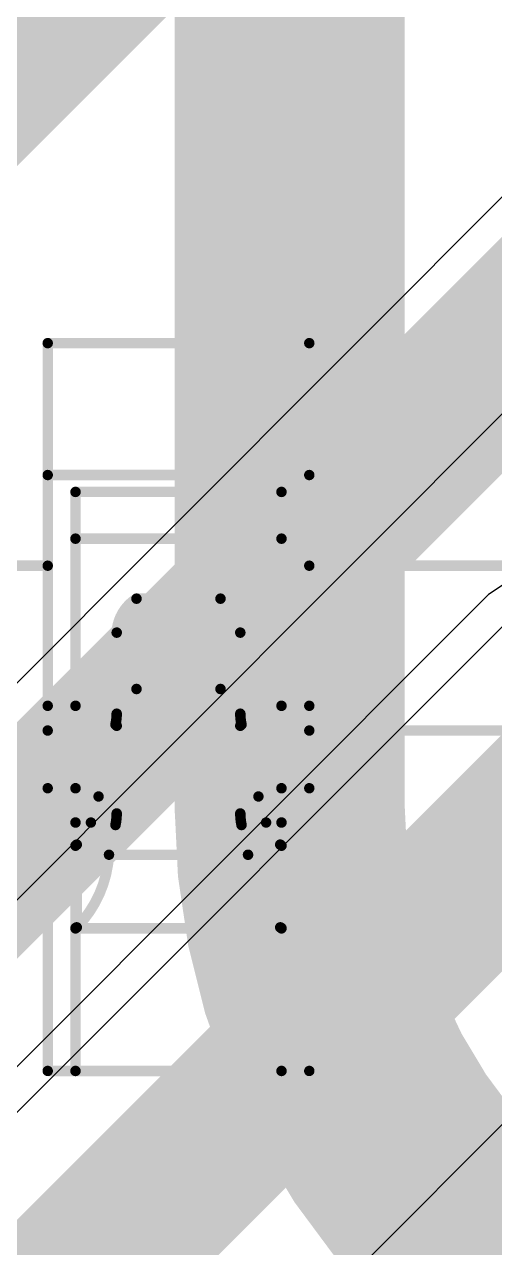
# Model space of a CAD drawing. Header units: inches. Extents: x -6 to 5433, y -4 to 5447.
# Drawn here: x 21.093 to 21.663, y 27.438 to 28.922 of the extents above; entities that cross this region are included whole.
import ezdxf

# ---------------------------------------------------------------- set-up
doc = ezdxf.new("R2010")
doc.units = ezdxf.units.IN
for name, color, linetype in [('Bottom Layer', 5, 'Continuous'), ('Ground', 16, 'Continuous'), ('Mechanical 4', 56, 'Continuous'), ('Top Layer', 1, 'Continuous'), ('Top Solder', 216, 'Continuous')]:
    doc.layers.add(name, color=color, linetype=linetype)

# ---------------------------------------------------------------- blocks, each defined once
blk = doc.blocks.new('TL3340AF160QG_33')
at = {"layer": 'Top Solder'}
blk.add_line((0.7722, 1.9528), (-5441.5052, 5436.5959), dxfattribs=at)
blk = doc.blocks.new('WQFN_30_EP_2_5_4_5__43')
at = {"layer": 'Top Solder'}
blk.add_line((-0.9382, -2.4882), (-5421.1797, -5430.6074), dxfattribs=at)

msp = doc.modelspace()

# ---------------------------------------------------------------- linework, layer by layer
at = {"layer": 'Bottom Layer'}
for points in [[(21.4148, 27.9725, 0.2794, 0.2794, 0), (21.4148, 29.6549, 0.2794, 0.2794, 0)], [(22.8626, 27.9725, 0.2794, 0.2794, -1), (21.4148, 27.9725, 0.2794, 0.2794, 0)]]:
    msp.add_lwpolyline(points, format="xyseb", dxfattribs=at)
msp.add_lwpolyline([(21.3449, 27.9725, 0.1397, 0.1397, 1), (21.4846, 27.9725, 0.1397, 0.1397, 1)], format="xyseb", close=True, dxfattribs=at)
msp.add_lwpolyline([(21.3449, 27.9725, 0.1397, 0.1397, 1), (21.4846, 27.9725, 0.1397, 0.1397, 1)], format="xyseb", close=True, dxfattribs=at)
at = {"layer": 'Ground'}
msp.add_line((19.7937, 26.3117), (21.8689, 28.3869), dxfattribs=at)
for points in [[(18.4856, 26.2949, 0.2032, 0.2032, 0), (21.5131, 29.3224, 0.2032, 0.2032, 0)], [(19.5606, 26.4082, 0.2032, 0.2032, 0), (21.7723, 28.6199, 0.2032, 0.2032, 0)]]:
    msp.add_lwpolyline(points, format="xyseb", dxfattribs=at)
at = {"layer": 'Mechanical 4'}
for points in [[(21.1212, 28.5349, 0.0127, 0.0127, 0), (21.4387, 28.5349, 0.0127, 0.0127, 0)], [(21.1212, 28.0649, 0.0127, 0.0127, 0), (21.1212, 28.5349, 0.0127, 0.0127, 0)], [(21.4387, 28.0649, 0.0127, 0.0127, 0), (21.4387, 28.5349, 0.0127, 0.0127, 0)], [(21.1212, 28.3749, 0.0127, 0.0127, 0), (21.4387, 28.3749, 0.0127, 0.0127, 0)], [(21.1549, 28.3544, 0.0127, 0.0127, 0), (21.4049, 28.3544, 0.0127, 0.0127, 0)], [(21.1549, 27.6519, 0.0127, 0.0127, 0), (21.1549, 28.3544, 0.0127, 0.0127, 0)], [(21.4049, 27.6519, 0.0127, 0.0127, 0), (21.4049, 28.3544, 0.0127, 0.0127, 0)], [(21.1549, 28.2977, 0.0127, 0.0127, 0), (21.4049, 28.2977, 0.0127, 0.0127, 0)], [(20.8037, 28.2649, 0.0127, 0.0127, 0), (21.1212, 28.2649, 0.0127, 0.0127, 0)], [(21.4387, 28.2649, 0.0127, 0.0127, 0), (21.7562, 28.2649, 0.0127, 0.0127, 0)], [(21.2049, 28.1837, 0.0127, 0.0127, -0.247377), (21.2289, 28.2249, 0.0127, 0.0127, 0)], [(21.2289, 28.2249, 0.0127, 0.0127, 0), (21.3309, 28.2249, 0.0127, 0.0127, 0)], [(21.2289, 28.1153, 0.0127, 0.0127, 0), (21.2289, 28.2249, 0.0127, 0.0127, 0)], [(21.3309, 28.1153, 0.0127, 0.0127, 0), (21.3309, 28.2249, 0.0127, 0.0127, 0)], [(21.3309, 28.2249, 0.0127, 0.0127, -0.247377), (21.3549, 28.1837, 0.0127, 0.0127, 0)], [(21.2049, 27.9643, 0.0127, 0.0127, 0), (21.2049, 28.1837, 0.0127, 0.0127, 0)], [(21.3549, 27.9643, 0.0127, 0.0127, 0), (21.3549, 28.1837, 0.0127, 0.0127, 0)], [(21.2049, 28.0707, 0.0127, 0.0127, -0.23748), (21.2289, 28.1153, 0.0127, 0.0127, 0)], [(21.2289, 28.1153, 0.0127, 0.0127, 0), (21.3309, 28.1153, 0.0127, 0.0127, 0)], [(21.3309, 28.1153, 0.0127, 0.0127, -0.23748), (21.3549, 28.0707, 0.0127, 0.0127, 0)], [(21.1212, 28.0949, 0.0127, 0.0127, 0), (21.1549, 28.0949, 0.0127, 0.0127, 0)], [(21.2049, 28.0853, 0.0127, 0.0127, -0.057864), (21.2034, 28.0722, 0.0127, 0.0127, 0)], [(21.3564, 28.0722, 0.0127, 0.0127, -0.057864), (21.3549, 28.0853, 0.0127, 0.0127, 0)], [(21.4049, 28.0949, 0.0127, 0.0127, 0), (21.4387, 28.0949, 0.0127, 0.0127, 0)], [(21.1829, 27.9849, 0.0127, 0.0127, 0), (21.2034, 28.0722, 0.0127, 0.0127, 0)], [(21.2034, 27.9503, 0.0127, 0.0127, 0), (21.2034, 28.0722, 0.0127, 0.0127, 0)], [(21.3564, 28.0722, 0.0127, 0.0127, 0), (21.3769, 27.9849, 0.0127, 0.0127, 0)], [(21.3564, 27.9503, 0.0127, 0.0127, 0), (21.3564, 28.0722, 0.0127, 0.0127, 0)], [(20.8037, 28.0649, 0.0127, 0.0127, 0), (21.1212, 28.0649, 0.0127, 0.0127, 0)], [(21.1212, 27.6519, 0.0127, 0.0127, 0), (21.1212, 28.0649, 0.0127, 0.0127, 0)], [(21.4387, 28.0649, 0.0127, 0.0127, 0), (21.7562, 28.0649, 0.0127, 0.0127, 0)], [(21.4387, 27.6519, 0.0127, 0.0127, 0), (21.4387, 28.0649, 0.0127, 0.0127, 0)], [(21.1212, 27.9949, 0.0127, 0.0127, 0), (21.1549, 27.9949, 0.0127, 0.0127, 0)], [(21.4049, 27.9949, 0.0127, 0.0127, 0), (21.4387, 27.9949, 0.0127, 0.0127, 0)], [(21.1829, 27.9849, 0.0127, 0.0127, -0.162591), (21.1564, 27.9265, 0.0127, 0.0127, 0)], [(21.4034, 27.9265, 0.0127, 0.0127, -0.162591), (21.3769, 27.9849, 0.0127, 0.0127, 0)], [(21.1549, 27.9533, 0.0127, 0.0127, 0), (21.1736, 27.9533, 0.0127, 0.0127, 0)], [(21.1955, 27.9142, 0.0127, 0.0127, 0), (21.2034, 27.9503, 0.0127, 0.0127, 0)], [(21.2049, 27.9643, 0.0127, 0.0127, -0.053658), (21.2034, 27.9503, 0.0127, 0.0127, 0)], [(21.3564, 27.9503, 0.0127, 0.0127, -0.053658), (21.3549, 27.9643, 0.0127, 0.0127, 0)], [(21.3564, 27.9503, 0.0127, 0.0127, 0), (21.3643, 27.9142, 0.0127, 0.0127, 0)], [(21.3862, 27.9533, 0.0127, 0.0127, 0), (21.4049, 27.9533, 0.0127, 0.0127, 0)], [(21.155, 27.9254, 0.0127, 0.0127, -0.035041), (21.1551, 27.9255, 0.0127, 0.0127, 0)], [(21.1549, 27.9253, 0.0127, 0.0127, -0.028404), (21.155, 27.9254, 0.0127, 0.0127, 0)], [(21.1549, 27.9252, 0.0127, 0.0127, -0.011022), (21.1549, 27.9253, 0.0127, 0.0127, 0)], [(21.1551, 27.9255, 0.0127, 0.0127, -0.032319), (21.1552, 27.9256, 0.0127, 0.0127, 0)], [(21.1552, 27.9256, 0.0127, 0.0127, -0.024462), (21.1553, 27.9257, 0.0127, 0.0127, 0)], [(21.1553, 27.9257, 0.0127, 0.0127, -0.013729), (21.1555, 27.9258, 0.0127, 0.0127, 0)], [(21.1555, 27.9258, 0.0127, 0.0127, -0.00812), (21.1557, 27.926, 0.0127, 0.0127, 0)], [(21.1557, 27.926, 0.0127, 0.0127, -0.004821), (21.1559, 27.9261, 0.0127, 0.0127, 0)], [(21.1559, 27.9261, 0.0127, 0.0127, 0), (21.1564, 27.9265, 0.0127, 0.0127, 0)], [(21.1564, 27.8261, 0.0127, 0.0127, 0), (21.1564, 27.9265, 0.0127, 0.0127, 0)], [(21.4034, 27.9265, 0.0127, 0.0127, 0), (21.4037, 27.9263, 0.0127, 0.0127, 0)], [(21.4034, 27.8261, 0.0127, 0.0127, 0), (21.4034, 27.9265, 0.0127, 0.0127, 0)], [(21.4037, 27.9263, 0.0127, 0.0127, 0), (21.4039, 27.9261, 0.0127, 0.0127, 0)], [(21.4039, 27.9261, 0.0127, 0.0127, -0.006055), (21.4041, 27.926, 0.0127, 0.0127, 0)], [(21.4042, 27.926, 0.0127, 0.0127, -0.010737), (21.4044, 27.9258, 0.0127, 0.0127, 0)], [(21.4044, 27.9258, 0.0127, 0.0127, -0.018562), (21.4045, 27.9257, 0.0127, 0.0127, 0)], [(21.4045, 27.9257, 0.0127, 0.0127, -0.023386), (21.4046, 27.9256, 0.0127, 0.0127, 0)], [(21.4046, 27.9256, 0.0127, 0.0127, -0.054321), (21.4048, 27.9254, 0.0127, 0.0127, 0)], [(21.4048, 27.9254, 0.0127, 0.0127, -0.028597), (21.4049, 27.9252, 0.0127, 0.0127, 0)], [(21.1955, 27.9142, 0.0127, 0.0127, -0.179894), (21.1564, 27.8261, 0.0127, 0.0127, 0)], [(21.1955, 27.9142, 0.0127, 0.0127, 0), (21.3643, 27.9142, 0.0127, 0.0127, 0)], [(21.4034, 27.8261, 0.0127, 0.0127, -0.179894), (21.3643, 27.9142, 0.0127, 0.0127, 0)], [(21.155, 27.8253, 0.0127, 0.0127, -0.037446), (21.1551, 27.8253, 0.0127, 0.0127, 0)], [(21.1549, 27.8252, 0.0127, 0.0127, -0.032689), (21.155, 27.8253, 0.0127, 0.0127, 0)], [(21.1549, 27.8251, 0.0127, 0.0127, -0.013234), (21.1549, 27.8252, 0.0127, 0.0127, 0)], [(21.1549, 27.8249, 0.0127, 0.0127, 0), (21.4049, 27.8249, 0.0127, 0.0127, 0)], [(21.1551, 27.8253, 0.0127, 0.0127, -0.031881), (21.1552, 27.8254, 0.0127, 0.0127, 0)], [(21.1551, 27.8254, 0.0127, 0.0127, -0.02262), (21.1553, 27.8255, 0.0127, 0.0127, 0)], [(21.1553, 27.8255, 0.0127, 0.0127, -0.012209), (21.1555, 27.8256, 0.0127, 0.0127, 0)], [(21.1555, 27.8256, 0.0127, 0.0127, -0.00707), (21.1557, 27.8257, 0.0127, 0.0127, 0)], [(21.1557, 27.8257, 0.0127, 0.0127, 0), (21.1559, 27.8258, 0.0127, 0.0127, 0)], [(21.1559, 27.8258, 0.0127, 0.0127, 0), (21.1564, 27.8261, 0.0127, 0.0127, 0)], [(21.4034, 27.8261, 0.0127, 0.0127, 0), (21.4037, 27.826, 0.0127, 0.0127, 0)], [(21.4037, 27.826, 0.0127, 0.0127, 0), (21.4039, 27.8258, 0.0127, 0.0127, 0)], [(21.4039, 27.8258, 0.0127, 0.0127, -0.005205), (21.4042, 27.8257, 0.0127, 0.0127, 0)], [(21.4041, 27.8257, 0.0127, 0.0127, -0.009376), (21.4044, 27.8256, 0.0127, 0.0127, 0)], [(21.4044, 27.8256, 0.0127, 0.0127, -0.016687), (21.4045, 27.8255, 0.0127, 0.0127, 0)], [(21.4045, 27.8255, 0.0127, 0.0127, -0.021994), (21.4046, 27.8254, 0.0127, 0.0127, 0)], [(21.4046, 27.8254, 0.0127, 0.0127, -0.026751), (21.4047, 27.8254, 0.0127, 0.0127, 0)], [(21.4047, 27.8254, 0.0127, 0.0127, -0.028288), (21.4048, 27.8253, 0.0127, 0.0127, 0)], [(21.4048, 27.8253, 0.0127, 0.0127, -0.032605), (21.4049, 27.8251, 0.0127, 0.0127, 0)], [(21.1212, 27.6519, 0.0127, 0.0127, 0), (21.4387, 27.6519, 0.0127, 0.0127, 0)]]:
    msp.add_lwpolyline(points, format="xyseb", dxfattribs=at)
for points in [[(21.118, 28.5349, 0.00635, 0.00635, 1), (21.1243, 28.5349, 0.00635, 0.00635, 1)], [(21.118, 28.5349, 0.00635, 0.00635, 1), (21.1243, 28.5349, 0.00635, 0.00635, 1)], [(21.4355, 28.5349, 0.00635, 0.00635, 1), (21.4418, 28.5349, 0.00635, 0.00635, 1)], [(21.4355, 28.5349, 0.00635, 0.00635, 1), (21.4418, 28.5349, 0.00635, 0.00635, 1)], [(21.118, 28.3749, 0.00635, 0.00635, 1), (21.1243, 28.3749, 0.00635, 0.00635, 1)], [(21.4355, 28.3749, 0.00635, 0.00635, 1), (21.4418, 28.3749, 0.00635, 0.00635, 1)], [(21.1517, 28.3544, 0.00635, 0.00635, 1), (21.1581, 28.3544, 0.00635, 0.00635, 1)], [(21.1517, 28.3544, 0.00635, 0.00635, 1), (21.1581, 28.3544, 0.00635, 0.00635, 1)], [(21.4017, 28.3544, 0.00635, 0.00635, 1), (21.4081, 28.3544, 0.00635, 0.00635, 1)], [(21.4017, 28.3544, 0.00635, 0.00635, 1), (21.4081, 28.3544, 0.00635, 0.00635, 1)], [(21.1517, 28.2977, 0.00635, 0.00635, 1), (21.1581, 28.2977, 0.00635, 0.00635, 1)], [(21.4017, 28.2977, 0.00635, 0.00635, 1), (21.4081, 28.2977, 0.00635, 0.00635, 1)], [(21.118, 28.2649, 0.00635, 0.00635, 1), (21.1243, 28.2649, 0.00635, 0.00635, 1)], [(21.4355, 28.2649, 0.00635, 0.00635, 1), (21.4418, 28.2649, 0.00635, 0.00635, 1)], [(21.2257, 28.2249, 0.00635, 0.00635, 1), (21.2321, 28.2249, 0.00635, 0.00635, 1)], [(21.2257, 28.2249, 0.00635, 0.00635, 1), (21.2321, 28.2249, 0.00635, 0.00635, 1)], [(21.2257, 28.2249, 0.00635, 0.00635, 1), (21.2321, 28.2249, 0.00635, 0.00635, 1)], [(21.3277, 28.2249, 0.00635, 0.00635, 1), (21.3341, 28.2249, 0.00635, 0.00635, 1)], [(21.3277, 28.2249, 0.00635, 0.00635, 1), (21.3341, 28.2249, 0.00635, 0.00635, 1)], [(21.3277, 28.2249, 0.00635, 0.00635, 1), (21.3341, 28.2249, 0.00635, 0.00635, 1)], [(21.2017, 28.1837, 0.00635, 0.00635, 1), (21.2081, 28.1837, 0.00635, 0.00635, 1)], [(21.2017, 28.1837, 0.00635, 0.00635, 1), (21.2081, 28.1837, 0.00635, 0.00635, 1)], [(21.3517, 28.1837, 0.00635, 0.00635, 1), (21.3581, 28.1837, 0.00635, 0.00635, 1)], [(21.3517, 28.1837, 0.00635, 0.00635, 1), (21.3581, 28.1837, 0.00635, 0.00635, 1)], [(21.2257, 28.1153, 0.00635, 0.00635, 1), (21.2321, 28.1153, 0.00635, 0.00635, 1)], [(21.2257, 28.1153, 0.00635, 0.00635, 1), (21.2321, 28.1153, 0.00635, 0.00635, 1)], [(21.2257, 28.1153, 0.00635, 0.00635, 1), (21.2321, 28.1153, 0.00635, 0.00635, 1)], [(21.3277, 28.1153, 0.00635, 0.00635, 1), (21.3341, 28.1153, 0.00635, 0.00635, 1)], [(21.3277, 28.1153, 0.00635, 0.00635, 1), (21.3341, 28.1153, 0.00635, 0.00635, 1)], [(21.3277, 28.1153, 0.00635, 0.00635, 1), (21.3341, 28.1153, 0.00635, 0.00635, 1)], [(21.118, 28.0949, 0.00635, 0.00635, 1), (21.1243, 28.0949, 0.00635, 0.00635, 1)], [(21.1517, 28.0949, 0.00635, 0.00635, 1), (21.1581, 28.0949, 0.00635, 0.00635, 1)], [(21.2017, 28.0853, 0.00635, 0.00635, 1), (21.2081, 28.0853, 0.00635, 0.00635, 1)], [(21.3517, 28.0853, 0.00635, 0.00635, 1), (21.3581, 28.0853, 0.00635, 0.00635, 1)], [(21.4017, 28.0949, 0.00635, 0.00635, 1), (21.4081, 28.0949, 0.00635, 0.00635, 1)], [(21.4355, 28.0949, 0.00635, 0.00635, 1), (21.4418, 28.0949, 0.00635, 0.00635, 1)], [(21.2002, 28.0722, 0.00635, 0.00635, 1), (21.2066, 28.0722, 0.00635, 0.00635, 1)], [(21.2002, 28.0722, 0.00635, 0.00635, 1), (21.2066, 28.0722, 0.00635, 0.00635, 1)], [(21.2002, 28.0722, 0.00635, 0.00635, 1), (21.2066, 28.0722, 0.00635, 0.00635, 1)], [(21.2017, 28.0707, 0.00635, 0.00635, 1), (21.2081, 28.0707, 0.00635, 0.00635, 1)], [(21.3517, 28.0707, 0.00635, 0.00635, 1), (21.3581, 28.0707, 0.00635, 0.00635, 1)], [(21.3532, 28.0722, 0.00635, 0.00635, 1), (21.3596, 28.0722, 0.00635, 0.00635, 1)], [(21.3532, 28.0722, 0.00635, 0.00635, 1), (21.3596, 28.0722, 0.00635, 0.00635, 1)], [(21.3532, 28.0722, 0.00635, 0.00635, 1), (21.3596, 28.0722, 0.00635, 0.00635, 1)], [(21.118, 28.0649, 0.00635, 0.00635, 1), (21.1243, 28.0649, 0.00635, 0.00635, 1)], [(21.118, 28.0649, 0.00635, 0.00635, 1), (21.1243, 28.0649, 0.00635, 0.00635, 1)], [(21.118, 28.0649, 0.00635, 0.00635, 1), (21.1243, 28.0649, 0.00635, 0.00635, 1)], [(21.4355, 28.0649, 0.00635, 0.00635, 1), (21.4418, 28.0649, 0.00635, 0.00635, 1)], [(21.4355, 28.0649, 0.00635, 0.00635, 1), (21.4418, 28.0649, 0.00635, 0.00635, 1)], [(21.4355, 28.0649, 0.00635, 0.00635, 1), (21.4418, 28.0649, 0.00635, 0.00635, 1)], [(21.118, 27.9949, 0.00635, 0.00635, 1), (21.1243, 27.9949, 0.00635, 0.00635, 1)], [(21.1517, 27.9949, 0.00635, 0.00635, 1), (21.1581, 27.9949, 0.00635, 0.00635, 1)], [(21.4017, 27.9949, 0.00635, 0.00635, 1), (21.4081, 27.9949, 0.00635, 0.00635, 1)], [(21.4355, 27.9949, 0.00635, 0.00635, 1), (21.4418, 27.9949, 0.00635, 0.00635, 1)], [(21.1797, 27.9849, 0.00635, 0.00635, 1), (21.186, 27.9849, 0.00635, 0.00635, 1)], [(21.1797, 27.9849, 0.00635, 0.00635, 1), (21.186, 27.9849, 0.00635, 0.00635, 1)], [(21.3738, 27.9849, 0.00635, 0.00635, 1), (21.3801, 27.9849, 0.00635, 0.00635, 1)], [(21.3738, 27.9849, 0.00635, 0.00635, 1), (21.3801, 27.9849, 0.00635, 0.00635, 1)], [(21.1517, 27.9533, 0.00635, 0.00635, 1), (21.1581, 27.9533, 0.00635, 0.00635, 1)], [(21.1704, 27.9533, 0.00635, 0.00635, 1), (21.1767, 27.9533, 0.00635, 0.00635, 1)], [(21.2002, 27.9503, 0.00635, 0.00635, 1), (21.2066, 27.9503, 0.00635, 0.00635, 1)], [(21.2002, 27.9503, 0.00635, 0.00635, 1), (21.2066, 27.9503, 0.00635, 0.00635, 1)], [(21.2002, 27.9503, 0.00635, 0.00635, 1), (21.2066, 27.9503, 0.00635, 0.00635, 1)], [(21.2017, 27.9643, 0.00635, 0.00635, 1), (21.2081, 27.9643, 0.00635, 0.00635, 1)], [(21.2017, 27.9643, 0.00635, 0.00635, 1), (21.2081, 27.9643, 0.00635, 0.00635, 1)], [(21.3517, 27.9643, 0.00635, 0.00635, 1), (21.3581, 27.9643, 0.00635, 0.00635, 1)], [(21.3517, 27.9643, 0.00635, 0.00635, 1), (21.3581, 27.9643, 0.00635, 0.00635, 1)], [(21.3532, 27.9503, 0.00635, 0.00635, 1), (21.3596, 27.9503, 0.00635, 0.00635, 1)], [(21.3532, 27.9503, 0.00635, 0.00635, 1), (21.3596, 27.9503, 0.00635, 0.00635, 1)], [(21.3532, 27.9503, 0.00635, 0.00635, 1), (21.3596, 27.9503, 0.00635, 0.00635, 1)], [(21.3831, 27.9533, 0.00635, 0.00635, 1), (21.3894, 27.9533, 0.00635, 0.00635, 1)], [(21.4017, 27.9533, 0.00635, 0.00635, 1), (21.4081, 27.9533, 0.00635, 0.00635, 1)], [(21.1518, 27.9254, 0.00635, 0.00635, 1), (21.1582, 27.9254, 0.00635, 0.00635, 1)], [(21.1518, 27.9253, 0.00635, 0.00635, 1), (21.1581, 27.9253, 0.00635, 0.00635, 1)], [(21.1518, 27.9254, 0.00635, 0.00635, 1), (21.1582, 27.9254, 0.00635, 0.00635, 1)], [(21.1518, 27.9253, 0.00635, 0.00635, 1), (21.1581, 27.9253, 0.00635, 0.00635, 1)], [(21.1517, 27.9252, 0.00635, 0.00635, 1), (21.1581, 27.9252, 0.00635, 0.00635, 1)], [(21.1519, 27.9255, 0.00635, 0.00635, 1), (21.1582, 27.9255, 0.00635, 0.00635, 1)], [(21.1519, 27.9255, 0.00635, 0.00635, 1), (21.1582, 27.9255, 0.00635, 0.00635, 1)], [(21.152, 27.9256, 0.00635, 0.00635, 1), (21.1583, 27.9256, 0.00635, 0.00635, 1)], [(21.152, 27.9256, 0.00635, 0.00635, 1), (21.1583, 27.9256, 0.00635, 0.00635, 1)], [(21.1521, 27.9257, 0.00635, 0.00635, 1), (21.1585, 27.9257, 0.00635, 0.00635, 1)], [(21.1521, 27.9257, 0.00635, 0.00635, 1), (21.1585, 27.9257, 0.00635, 0.00635, 1)], [(21.1523, 27.9258, 0.00635, 0.00635, 1), (21.1586, 27.9258, 0.00635, 0.00635, 1)], [(21.1523, 27.9258, 0.00635, 0.00635, 1), (21.1586, 27.9258, 0.00635, 0.00635, 1)], [(21.1525, 27.926, 0.00635, 0.00635, 1), (21.1589, 27.926, 0.00635, 0.00635, 1)], [(21.1525, 27.926, 0.00635, 0.00635, 1), (21.1589, 27.926, 0.00635, 0.00635, 1)], [(21.1527, 27.9261, 0.00635, 0.00635, 1), (21.1591, 27.9261, 0.00635, 0.00635, 1)], [(21.1527, 27.9261, 0.00635, 0.00635, 1), (21.1591, 27.9261, 0.00635, 0.00635, 1)], [(21.1532, 27.9265, 0.00635, 0.00635, 1), (21.1596, 27.9265, 0.00635, 0.00635, 1)], [(21.1532, 27.9265, 0.00635, 0.00635, 1), (21.1596, 27.9265, 0.00635, 0.00635, 1)], [(21.1532, 27.9265, 0.00635, 0.00635, 1), (21.1596, 27.9265, 0.00635, 0.00635, 1)], [(21.4002, 27.9265, 0.00635, 0.00635, 1), (21.4066, 27.9265, 0.00635, 0.00635, 1)], [(21.4002, 27.9265, 0.00635, 0.00635, 1), (21.4066, 27.9265, 0.00635, 0.00635, 1)], [(21.4002, 27.9265, 0.00635, 0.00635, 1), (21.4066, 27.9265, 0.00635, 0.00635, 1)], [(21.4005, 27.9263, 0.00635, 0.00635, 1), (21.4068, 27.9263, 0.00635, 0.00635, 1)], [(21.4005, 27.9263, 0.00635, 0.00635, 1), (21.4068, 27.9263, 0.00635, 0.00635, 1)], [(21.4007, 27.9261, 0.00635, 0.00635, 1), (21.4071, 27.9261, 0.00635, 0.00635, 1)], [(21.4007, 27.9261, 0.00635, 0.00635, 1), (21.4071, 27.9261, 0.00635, 0.00635, 1)], [(21.401, 27.926, 0.00635, 0.00635, 1), (21.4073, 27.926, 0.00635, 0.00635, 1)], [(21.401, 27.926, 0.00635, 0.00635, 1), (21.4073, 27.926, 0.00635, 0.00635, 1)], [(21.4012, 27.9258, 0.00635, 0.00635, 1), (21.4075, 27.9258, 0.00635, 0.00635, 1)], [(21.4012, 27.9258, 0.00635, 0.00635, 1), (21.4075, 27.9258, 0.00635, 0.00635, 1)], [(21.4013, 27.9257, 0.00635, 0.00635, 1), (21.4077, 27.9257, 0.00635, 0.00635, 1)], [(21.4013, 27.9257, 0.00635, 0.00635, 1), (21.4077, 27.9257, 0.00635, 0.00635, 1)], [(21.4015, 27.9256, 0.00635, 0.00635, 1), (21.4078, 27.9256, 0.00635, 0.00635, 1)], [(21.4015, 27.9256, 0.00635, 0.00635, 1), (21.4078, 27.9256, 0.00635, 0.00635, 1)], [(21.4016, 27.9254, 0.00635, 0.00635, 1), (21.408, 27.9254, 0.00635, 0.00635, 1)], [(21.4016, 27.9254, 0.00635, 0.00635, 1), (21.408, 27.9254, 0.00635, 0.00635, 1)], [(21.4017, 27.9252, 0.00635, 0.00635, 1), (21.4081, 27.9252, 0.00635, 0.00635, 1)], [(21.1924, 27.9142, 0.00635, 0.00635, 1), (21.1987, 27.9142, 0.00635, 0.00635, 1)], [(21.1924, 27.9142, 0.00635, 0.00635, 1), (21.1987, 27.9142, 0.00635, 0.00635, 1)], [(21.1924, 27.9142, 0.00635, 0.00635, 1), (21.1987, 27.9142, 0.00635, 0.00635, 1)], [(21.3611, 27.9142, 0.00635, 0.00635, 1), (21.3675, 27.9142, 0.00635, 0.00635, 1)], [(21.3611, 27.9142, 0.00635, 0.00635, 1), (21.3675, 27.9142, 0.00635, 0.00635, 1)], [(21.3611, 27.9142, 0.00635, 0.00635, 1), (21.3675, 27.9142, 0.00635, 0.00635, 1)], [(21.1518, 27.8253, 0.00635, 0.00635, 1), (21.1582, 27.8253, 0.00635, 0.00635, 1)], [(21.1518, 27.8252, 0.00635, 0.00635, 1), (21.1581, 27.8252, 0.00635, 0.00635, 1)], [(21.1518, 27.8253, 0.00635, 0.00635, 1), (21.1582, 27.8253, 0.00635, 0.00635, 1)], [(21.1518, 27.8252, 0.00635, 0.00635, 1), (21.1581, 27.8252, 0.00635, 0.00635, 1)], [(21.1517, 27.8251, 0.00635, 0.00635, 1), (21.1581, 27.8251, 0.00635, 0.00635, 1)], [(21.1517, 27.8249, 0.00635, 0.00635, 1), (21.1581, 27.8249, 0.00635, 0.00635, 1)], [(21.1519, 27.8253, 0.00635, 0.00635, 1), (21.1582, 27.8253, 0.00635, 0.00635, 1)], [(21.1519, 27.8253, 0.00635, 0.00635, 1), (21.1582, 27.8253, 0.00635, 0.00635, 1)], [(21.152, 27.8254, 0.00635, 0.00635, 1), (21.1583, 27.8254, 0.00635, 0.00635, 1)], [(21.152, 27.8254, 0.00635, 0.00635, 1), (21.1583, 27.8254, 0.00635, 0.00635, 1)], [(21.1521, 27.8255, 0.00635, 0.00635, 1), (21.1585, 27.8255, 0.00635, 0.00635, 1)], [(21.1521, 27.8255, 0.00635, 0.00635, 1), (21.1585, 27.8255, 0.00635, 0.00635, 1)], [(21.1523, 27.8256, 0.00635, 0.00635, 1), (21.1586, 27.8256, 0.00635, 0.00635, 1)], [(21.1523, 27.8256, 0.00635, 0.00635, 1), (21.1586, 27.8256, 0.00635, 0.00635, 1)], [(21.1525, 27.8257, 0.00635, 0.00635, 1), (21.1589, 27.8257, 0.00635, 0.00635, 1)], [(21.1525, 27.8257, 0.00635, 0.00635, 1), (21.1589, 27.8257, 0.00635, 0.00635, 1)], [(21.1527, 27.8258, 0.00635, 0.00635, 1), (21.1591, 27.8258, 0.00635, 0.00635, 1)], [(21.1527, 27.8258, 0.00635, 0.00635, 1), (21.1591, 27.8258, 0.00635, 0.00635, 1)], [(21.1532, 27.8261, 0.00635, 0.00635, 1), (21.1596, 27.8261, 0.00635, 0.00635, 1)], [(21.1532, 27.8261, 0.00635, 0.00635, 1), (21.1596, 27.8261, 0.00635, 0.00635, 1)], [(21.1532, 27.8261, 0.00635, 0.00635, 1), (21.1596, 27.8261, 0.00635, 0.00635, 1)], [(21.4002, 27.8261, 0.00635, 0.00635, 1), (21.4066, 27.8261, 0.00635, 0.00635, 1)], [(21.4002, 27.8261, 0.00635, 0.00635, 1), (21.4066, 27.8261, 0.00635, 0.00635, 1)], [(21.4002, 27.8261, 0.00635, 0.00635, 1), (21.4066, 27.8261, 0.00635, 0.00635, 1)], [(21.4005, 27.826, 0.00635, 0.00635, 1), (21.4068, 27.826, 0.00635, 0.00635, 1)], [(21.4005, 27.826, 0.00635, 0.00635, 1), (21.4068, 27.826, 0.00635, 0.00635, 1)], [(21.4007, 27.8258, 0.00635, 0.00635, 1), (21.4071, 27.8258, 0.00635, 0.00635, 1)], [(21.4007, 27.8258, 0.00635, 0.00635, 1), (21.4071, 27.8258, 0.00635, 0.00635, 1)], [(21.401, 27.8257, 0.00635, 0.00635, 1), (21.4073, 27.8257, 0.00635, 0.00635, 1)], [(21.401, 27.8257, 0.00635, 0.00635, 1), (21.4073, 27.8257, 0.00635, 0.00635, 1)], [(21.4012, 27.8256, 0.00635, 0.00635, 1), (21.4075, 27.8256, 0.00635, 0.00635, 1)], [(21.4012, 27.8256, 0.00635, 0.00635, 1), (21.4075, 27.8256, 0.00635, 0.00635, 1)], [(21.4013, 27.8255, 0.00635, 0.00635, 1), (21.4077, 27.8255, 0.00635, 0.00635, 1)], [(21.4013, 27.8255, 0.00635, 0.00635, 1), (21.4077, 27.8255, 0.00635, 0.00635, 1)], [(21.4015, 27.8254, 0.00635, 0.00635, 1), (21.4078, 27.8254, 0.00635, 0.00635, 1)], [(21.4015, 27.8254, 0.00635, 0.00635, 1), (21.4078, 27.8254, 0.00635, 0.00635, 1)], [(21.4016, 27.8254, 0.00635, 0.00635, 1), (21.4079, 27.8254, 0.00635, 0.00635, 1)], [(21.4016, 27.8254, 0.00635, 0.00635, 1), (21.4079, 27.8254, 0.00635, 0.00635, 1)], [(21.4016, 27.8253, 0.00635, 0.00635, 1), (21.408, 27.8253, 0.00635, 0.00635, 1)], [(21.4016, 27.8253, 0.00635, 0.00635, 1), (21.408, 27.8253, 0.00635, 0.00635, 1)], [(21.4017, 27.8251, 0.00635, 0.00635, 1), (21.4081, 27.8251, 0.00635, 0.00635, 1)], [(21.4017, 27.8249, 0.00635, 0.00635, 1), (21.4081, 27.8249, 0.00635, 0.00635, 1)], [(21.118, 27.6519, 0.00635, 0.00635, 1), (21.1243, 27.6519, 0.00635, 0.00635, 1)], [(21.118, 27.6519, 0.00635, 0.00635, 1), (21.1243, 27.6519, 0.00635, 0.00635, 1)], [(21.1517, 27.6519, 0.00635, 0.00635, 1), (21.1581, 27.6519, 0.00635, 0.00635, 1)], [(21.4017, 27.6519, 0.00635, 0.00635, 1), (21.4081, 27.6519, 0.00635, 0.00635, 1)], [(21.4355, 27.6519, 0.00635, 0.00635, 1), (21.4418, 27.6519, 0.00635, 0.00635, 1)], [(21.4355, 27.6519, 0.00635, 0.00635, 1), (21.4418, 27.6519, 0.00635, 0.00635, 1)]]:
    msp.add_lwpolyline(points, format="xyseb", close=True, dxfattribs=at)
at = {"layer": 'Top Layer'}
for p, q in [((21.7319, 28.2803), (21.6563, 28.2298)), ((21.6563, 28.2298), (20.8958, 27.4693)), ((21.2937, 27.2079), (21.9176, 27.8319))]:
    msp.add_line(p, q, dxfattribs=at)
msp.add_lwpolyline([(21.0606, 27.3044, 0.2032, 0.2032, 0), (21.8211, 28.0649, 0.2032, 0.2032, 0)], format="xyseb", dxfattribs=at)

# ---------------------------------------------------------------- block references
for name, p, rotation in [('TL3340AF160QG_33', (-3.7438, 5.9879), 270), ('WQFN_30_EP_2_5_4_5__43', (11.6724, 16.8857), 180)]:
    msp.add_blockref(name, p, dxfattribs=dict(rotation=rotation))

doc.saveas('drawing.dxf')
